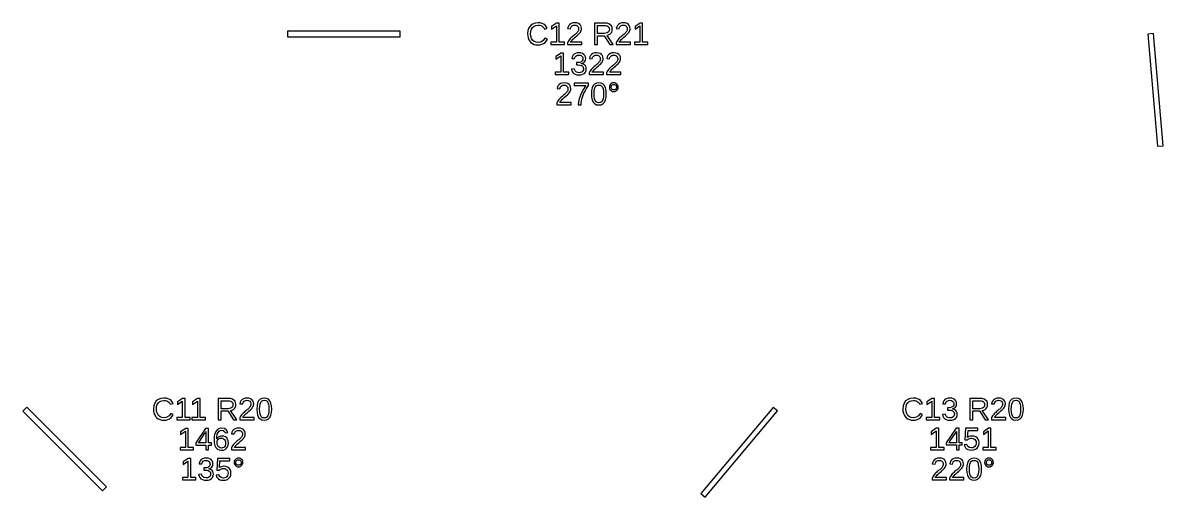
# Model space of a CAD drawing. Extents: x 194 to 2890, y 45 to 1503.
# Drawn here: x 1223.5 to 1527.4, y 451.5 to 578 of the extents above; entities that cross this region are included whole.
import ezdxf

# ---------------------------------------------------------------- set-up
doc = ezdxf.new("R2010")
doc.units = 0
doc.layers.get('0').update_dxf_attribs({"linetype": 'CONTINUOUS'})

msp = doc.modelspace()

# ---------------------------------------------------------------- linework, layer by layer
for points in [[(1361.31, 572.093), (1361.81, 572.222), (1362.26, 572.437), (1362.66, 572.734), (1362.99, 573.109), (1363.26, 573.564), (1362.62, 573.881), (1362.15, 573.219), (1361.55, 572.821), (1360.81, 572.689), (1360.23, 572.76), (1359.73, 572.974), (1359.32, 573.33), (1359.01, 573.803), (1358.83, 574.368), (1358.77, 575.024), (1358.83, 575.685), (1359, 576.244), (1359.3, 576.703), (1359.7, 577.043), (1360.19, 577.247), (1360.78, 577.315), (1361.16, 577.286), (1361.51, 577.198), (1361.83, 577.051), (1362.09, 576.848), (1362.31, 576.593), (1362.47, 576.286), (1363.2, 576.53), (1362.97, 576.961), (1362.67, 577.315), (1362.3, 577.592), (1361.86, 577.791), (1361.35, 577.91), (1360.77, 577.95), (1359.96, 577.863), (1359.28, 577.604), (1358.72, 577.173), (1358.31, 576.589), (1358.06, 575.873), (1357.98, 575.024), (1358.02, 574.441), (1358.13, 573.913), (1358.31, 573.44), (1358.56, 573.028), (1358.89, 572.685), (1359.27, 572.41), (1359.72, 572.21), (1360.22, 572.09), (1360.77, 572.05)], [(1367.8, 572.754), (1366.41, 572.754), (1366.41, 577.864), (1365.73, 577.864), (1364.37, 576.933), (1364.37, 576.241), (1365.67, 577.165), (1365.67, 572.754), (1364.21, 572.754), (1364.21, 572.132), (1367.8, 572.132)], [(1372.42, 572.754), (1369.43, 572.754), (1369.53, 572.946), (1369.66, 573.144), (1369.83, 573.346), (1370.04, 573.559), (1370.29, 573.789), (1370.58, 574.036), (1371.08, 574.457), (1371.47, 574.797), (1371.73, 575.057), (1371.91, 575.277), (1372.06, 575.496), (1372.18, 575.716), (1372.27, 575.936), (1372.32, 576.157), (1372.33, 576.379), (1372.28, 576.843), (1372.13, 577.23), (1371.87, 577.541), (1371.51, 577.768), (1371.07, 577.904), (1370.54, 577.95), (1370.04, 577.905), (1369.61, 577.769), (1369.24, 577.543), (1368.96, 577.24), (1368.76, 576.876), (1368.66, 576.448), (1369.41, 576.379), (1369.47, 576.663), (1369.59, 576.901), (1369.76, 577.093), (1369.98, 577.235), (1370.24, 577.319), (1370.54, 577.348), (1370.84, 577.319), (1371.1, 577.232), (1371.3, 577.087), (1371.46, 576.89), (1371.55, 576.646), (1371.58, 576.355), (1371.56, 576.13), (1371.51, 575.921), (1371.42, 575.728), (1371.3, 575.547), (1371.16, 575.37), (1371, 575.199), (1370.82, 575.031), (1370.62, 574.863), (1370.42, 574.695), (1370.2, 574.522), (1369.98, 574.34), (1369.76, 574.148), (1369.55, 573.943), (1369.34, 573.724), (1369.13, 573.488), (1368.94, 573.233), (1368.78, 572.953), (1368.63, 572.648), (1368.63, 572.132), (1372.42, 572.132)], [(1376.62, 574.512), (1378.4, 574.512), (1379.89, 572.132), (1380.79, 572.132), (1379.16, 574.601), (1379.57, 574.713), (1379.91, 574.896), (1380.19, 575.151), (1380.4, 575.463), (1380.52, 575.821), (1380.56, 576.225), (1380.5, 576.702), (1380.33, 577.104), (1380.03, 577.431), (1379.63, 577.672), (1379.14, 577.816), (1378.54, 577.864), (1375.84, 577.864), (1375.84, 572.132), (1376.62, 572.132)], [(1385.39, 572.754), (1382.4, 572.754), (1382.5, 572.946), (1382.63, 573.144), (1382.8, 573.346), (1383, 573.559), (1383.25, 573.789), (1383.54, 574.036), (1384.05, 574.457), (1384.43, 574.797), (1384.7, 575.057), (1384.88, 575.277), (1385.03, 575.496), (1385.15, 575.716), (1385.23, 575.936), (1385.28, 576.157), (1385.3, 576.379), (1385.25, 576.843), (1385.09, 577.23), (1384.84, 577.541), (1384.48, 577.768), (1384.04, 577.904), (1383.5, 577.95), (1383.01, 577.905), (1382.58, 577.769), (1382.21, 577.543), (1381.92, 577.24), (1381.73, 576.876), (1381.63, 576.448), (1382.38, 576.379), (1382.44, 576.663), (1382.56, 576.901), (1382.73, 577.093), (1382.95, 577.235), (1383.21, 577.319), (1383.5, 577.348), (1383.81, 577.319), (1384.06, 577.232), (1384.27, 577.087), (1384.43, 576.89), (1384.52, 576.646), (1384.55, 576.355), (1384.53, 576.13), (1384.48, 575.921), (1384.39, 575.728), (1384.27, 575.547), (1384.13, 575.37), (1383.97, 575.199), (1383.79, 575.031), (1383.59, 574.863), (1383.38, 574.695), (1383.17, 574.522), (1382.95, 574.34), (1382.73, 574.148), (1382.51, 573.943), (1382.3, 573.724), (1382.1, 573.488), (1381.91, 573.233), (1381.74, 572.953), (1381.59, 572.648), (1381.59, 572.132), (1385.39, 572.132)], [(1390.04, 572.754), (1388.64, 572.754), (1388.64, 577.864), (1387.97, 577.864), (1386.61, 576.933), (1386.61, 576.241), (1387.91, 577.165), (1387.91, 572.754), (1386.45, 572.754), (1386.45, 572.132), (1390.04, 572.132)], [(1324, 575.75), (1294, 575.75), (1294, 574.25), (1324, 574.25)], [(1376.62, 575.126), (1376.62, 577.242), (1378.46, 577.242), (1378.85, 577.213), (1379.18, 577.125), (1379.44, 576.979), (1379.63, 576.778), (1379.74, 576.524), (1379.78, 576.217), (1379.74, 575.898), (1379.63, 575.63), (1379.44, 575.413), (1379.19, 575.254), (1378.87, 575.158), (1378.49, 575.126)], [(1527.36, 545.18), (1524.75, 575.065), (1523.25, 574.935), (1525.87, 545.049)], [(1368.96, 564.754), (1367.56, 564.754), (1367.56, 569.864), (1366.89, 569.864), (1365.53, 568.933), (1365.53, 568.241), (1366.83, 569.165), (1366.83, 564.754), (1365.37, 564.754), (1365.37, 564.132), (1368.96, 564.132)], [(1372.26, 564.099), (1372.74, 564.244), (1373.13, 564.486), (1373.41, 564.816), (1373.58, 565.225), (1373.63, 565.714), (1373.59, 566.06), (1373.47, 566.363), (1373.28, 566.626), (1373.01, 566.835), (1372.67, 566.978), (1372.27, 567.057), (1372.27, 567.073), (1372.63, 567.179), (1372.93, 567.335), (1373.17, 567.539), (1373.34, 567.791), (1373.44, 568.089), (1373.47, 568.432), (1373.42, 568.875), (1373.26, 569.247), (1373, 569.549), (1372.64, 569.772), (1372.19, 569.905), (1371.66, 569.95), (1371.16, 569.906), (1370.73, 569.774), (1370.36, 569.555), (1370.08, 569.258), (1369.88, 568.892), (1369.78, 568.457), (1370.52, 568.4), (1370.58, 568.678), (1370.69, 568.911), (1370.86, 569.099), (1371.08, 569.237), (1371.35, 569.32), (1371.65, 569.348), (1371.97, 569.318), (1372.24, 569.229), (1372.45, 569.081), (1372.6, 568.882), (1372.69, 568.64), (1372.72, 568.355), (1372.69, 568.068), (1372.57, 567.826), (1372.39, 567.629), (1372.14, 567.483), (1371.83, 567.395), (1371.46, 567.366), (1371.06, 567.366), (1371.06, 566.731), (1371.47, 566.731), (1371.89, 566.702), (1372.24, 566.615), (1372.51, 566.469), (1372.71, 566.271), (1372.83, 566.028), (1372.87, 565.739), (1372.84, 565.41), (1372.73, 565.14), (1372.56, 564.929), (1372.32, 564.778), (1372.03, 564.687), (1371.69, 564.656), (1371.06, 564.769), (1370.64, 565.108), (1370.44, 565.674), (1369.68, 565.604), (1369.79, 565.134), (1370, 564.746), (1370.3, 564.443), (1370.68, 564.225), (1371.15, 564.094), (1371.69, 564.05)], [(1378.22, 564.754), (1375.22, 564.754), (1375.32, 564.946), (1375.46, 565.144), (1375.62, 565.346), (1375.83, 565.559), (1376.08, 565.789), (1376.37, 566.036), (1376.87, 566.457), (1377.26, 566.797), (1377.52, 567.057), (1377.7, 567.277), (1377.85, 567.496), (1377.97, 567.716), (1378.06, 567.936), (1378.11, 568.157), (1378.13, 568.379), (1378.07, 568.843), (1377.92, 569.23), (1377.66, 569.541), (1377.3, 569.768), (1376.86, 569.904), (1376.33, 569.95), (1375.83, 569.905), (1375.4, 569.769), (1375.04, 569.543), (1374.75, 569.24), (1374.55, 568.876), (1374.45, 568.448), (1375.2, 568.379), (1375.26, 568.663), (1375.38, 568.901), (1375.56, 569.093), (1375.78, 569.235), (1376.03, 569.319), (1376.33, 569.348), (1376.63, 569.319), (1376.89, 569.232), (1377.1, 569.087), (1377.25, 568.89), (1377.34, 568.646), (1377.37, 568.355), (1377.36, 568.13), (1377.3, 567.921), (1377.21, 567.728), (1377.09, 567.547), (1376.95, 567.37), (1376.79, 567.199), (1376.61, 567.031), (1376.42, 566.863), (1376.21, 566.695), (1375.99, 566.522), (1375.77, 566.34), (1375.55, 566.148), (1375.34, 565.943), (1375.13, 565.724), (1374.93, 565.488), (1374.74, 565.233), (1374.57, 564.953), (1374.42, 564.648), (1374.42, 564.132), (1378.22, 564.132)], [(1382.85, 564.754), (1379.86, 564.754), (1379.96, 564.946), (1380.09, 565.144), (1380.26, 565.346), (1380.46, 565.559), (1380.71, 565.789), (1381, 566.036), (1381.51, 566.457), (1381.89, 566.797), (1382.15, 567.057), (1382.34, 567.277), (1382.49, 567.496), (1382.61, 567.716), (1382.69, 567.936), (1382.74, 568.157), (1382.76, 568.379), (1382.71, 568.843), (1382.55, 569.23), (1382.29, 569.541), (1381.94, 569.768), (1381.5, 569.904), (1380.96, 569.95), (1380.47, 569.905), (1380.04, 569.769), (1379.67, 569.543), (1379.38, 569.24), (1379.19, 568.876), (1379.09, 568.448), (1379.83, 568.379), (1379.9, 568.663), (1380.02, 568.901), (1380.19, 569.093), (1380.41, 569.235), (1380.67, 569.319), (1380.96, 569.348), (1381.27, 569.319), (1381.52, 569.232), (1381.73, 569.087), (1381.88, 568.89), (1381.98, 568.646), (1382.01, 568.355), (1381.99, 568.13), (1381.94, 567.921), (1381.85, 567.728), (1381.73, 567.547), (1381.59, 567.37), (1381.43, 567.199), (1381.25, 567.031), (1381.05, 566.863), (1380.84, 566.695), (1380.63, 566.522), (1380.41, 566.34), (1380.19, 566.148), (1379.97, 565.943), (1379.76, 565.724), (1379.56, 565.488), (1379.37, 565.233), (1379.2, 564.953), (1379.05, 564.648), (1379.05, 564.132), (1382.85, 564.132)], [(1369.6, 556.754), (1366.61, 556.754), (1366.71, 556.946), (1366.84, 557.144), (1367.01, 557.346), (1367.21, 557.559), (1367.46, 557.789), (1367.75, 558.036), (1368.26, 558.457), (1368.64, 558.797), (1368.9, 559.057), (1369.09, 559.277), (1369.24, 559.496), (1369.36, 559.716), (1369.44, 559.936), (1369.49, 560.157), (1369.51, 560.379), (1369.46, 560.843), (1369.3, 561.23), (1369.04, 561.541), (1368.69, 561.768), (1368.24, 561.904), (1367.71, 561.95), (1367.21, 561.905), (1366.78, 561.769), (1366.42, 561.543), (1366.13, 561.24), (1365.93, 560.876), (1365.83, 560.448), (1366.58, 560.379), (1366.65, 560.663), (1366.76, 560.901), (1366.94, 561.093), (1367.16, 561.235), (1367.42, 561.319), (1367.71, 561.348), (1368.01, 561.319), (1368.27, 561.232), (1368.48, 561.087), (1368.63, 560.89), (1368.72, 560.646), (1368.75, 560.355), (1368.74, 560.13), (1368.68, 559.921), (1368.59, 559.728), (1368.48, 559.547), (1368.34, 559.37), (1368.17, 559.199), (1367.99, 559.031), (1367.8, 558.863), (1367.59, 558.695), (1367.37, 558.522), (1367.16, 558.34), (1366.94, 558.148), (1366.72, 557.943), (1366.51, 557.724), (1366.31, 557.488), (1366.12, 557.233), (1365.95, 556.953), (1365.8, 556.648), (1365.8, 556.132), (1369.6, 556.132)], [(1372.29, 556.655), (1372.35, 557.166), (1372.45, 557.665), (1372.59, 558.161), (1372.77, 558.662), (1372.99, 559.167), (1373.29, 559.739), (1373.7, 560.44), (1374.23, 561.27), (1374.23, 561.864), (1370.44, 561.864), (1370.44, 561.242), (1373.52, 561.242), (1372.87, 560.228), (1372.35, 559.295), (1371.97, 558.445), (1371.71, 557.648), (1371.55, 556.877), (1371.5, 556.132), (1372.27, 556.132)], [(1377.56, 556.134), (1378.06, 556.387), (1378.45, 556.807), (1378.73, 557.387), (1378.9, 558.118), (1378.96, 559), (1378.91, 559.894), (1378.75, 560.629), (1378.48, 561.205), (1378.1, 561.619), (1377.6, 561.867), (1376.98, 561.95), (1376.35, 561.868), (1375.84, 561.623), (1375.46, 561.213), (1375.19, 560.64), (1375.03, 559.902), (1374.98, 559), (1375.03, 558.114), (1375.2, 557.382), (1375.47, 556.803), (1375.86, 556.385), (1376.35, 556.134), (1376.96, 556.05)], [(1376.57, 556.711), (1376.25, 556.9), (1376.02, 557.214), (1375.85, 557.664), (1375.75, 558.259), (1375.72, 559), (1375.75, 559.759), (1375.85, 560.362), (1376.01, 560.806), (1376.25, 561.112), (1376.57, 561.295), (1376.98, 561.356), (1377.38, 561.294), (1377.7, 561.108), (1377.93, 560.798), (1378.09, 560.351), (1378.18, 559.751), (1378.22, 559), (1378.18, 558.271), (1378.08, 557.68), (1377.91, 557.226), (1377.68, 556.905), (1377.36, 556.712), (1376.97, 556.648)], [(1381.25, 559.668), (1381.53, 559.781), (1381.77, 559.968), (1381.96, 560.21), (1382.08, 560.484), (1382.12, 560.79), (1382.08, 561.097), (1381.97, 561.371), (1381.78, 561.612), (1381.53, 561.8), (1381.26, 561.912), (1380.95, 561.95), (1380.64, 561.912), (1380.36, 561.798), (1380.12, 561.608), (1379.93, 561.365), (1379.82, 561.093), (1379.78, 560.79), (1379.82, 560.488), (1379.93, 560.215), (1380.13, 559.972), (1380.37, 559.783), (1380.64, 559.669), (1380.95, 559.631)], [(1380.76, 560.082), (1380.59, 560.154), (1380.44, 560.274), (1380.32, 560.427), (1380.25, 560.599), (1380.23, 560.79), (1380.25, 560.981), (1380.32, 561.154), (1380.44, 561.307), (1380.59, 561.427), (1380.76, 561.499), (1380.95, 561.523), (1381.14, 561.499), (1381.31, 561.429), (1381.46, 561.311), (1381.58, 561.159), (1381.65, 560.986), (1381.67, 560.79), (1381.65, 560.597), (1381.58, 560.424), (1381.46, 560.271), (1381.31, 560.153), (1381.14, 560.082), (1380.95, 560.058)], [(1261.62, 472.093), (1262.12, 472.222), (1262.57, 472.437), (1262.97, 472.734), (1263.3, 473.109), (1263.56, 473.564), (1262.93, 473.881), (1262.46, 473.219), (1261.86, 472.821), (1261.12, 472.689), (1260.54, 472.76), (1260.04, 472.974), (1259.63, 473.33), (1259.32, 473.803), (1259.14, 474.368), (1259.08, 475.024), (1259.14, 475.685), (1259.31, 476.244), (1259.61, 476.703), (1260.01, 477.043), (1260.5, 477.247), (1261.09, 477.315), (1261.47, 477.286), (1261.82, 477.198), (1262.13, 477.051), (1262.4, 476.848), (1262.62, 476.593), (1262.78, 476.286), (1263.51, 476.53), (1263.28, 476.961), (1262.98, 477.315), (1262.61, 477.592), (1262.17, 477.791), (1261.66, 477.91), (1261.08, 477.95), (1260.27, 477.863), (1259.58, 477.604), (1259.03, 477.173), (1258.62, 476.589), (1258.37, 475.873), (1258.29, 475.024), (1258.32, 474.441), (1258.43, 473.913), (1258.62, 473.44), (1258.87, 473.028), (1259.2, 472.685), (1259.58, 472.41), (1260.03, 472.21), (1260.53, 472.09), (1261.08, 472.05)], [(1268.11, 472.754), (1266.71, 472.754), (1266.71, 477.864), (1266.04, 477.864), (1264.68, 476.933), (1264.68, 476.241), (1265.98, 477.165), (1265.98, 472.754), (1264.52, 472.754), (1264.52, 472.132), (1268.11, 472.132)], [(1272.13, 472.754), (1270.73, 472.754), (1270.73, 477.864), (1270.06, 477.864), (1268.7, 476.933), (1268.7, 476.241), (1269.99, 477.165), (1269.99, 472.754), (1268.53, 472.754), (1268.53, 472.132), (1272.13, 472.132)], [(1276.31, 474.512), (1278.1, 474.512), (1279.58, 472.132), (1280.48, 472.132), (1278.85, 474.601), (1279.26, 474.713), (1279.6, 474.896), (1279.88, 475.151), (1280.09, 475.463), (1280.21, 475.821), (1280.25, 476.225), (1280.19, 476.702), (1280.02, 477.104), (1279.72, 477.431), (1279.32, 477.672), (1278.83, 477.816), (1278.23, 477.864), (1275.53, 477.864), (1275.53, 472.132), (1276.31, 472.132)], [(1276.31, 475.126), (1276.31, 477.242), (1278.15, 477.242), (1278.54, 477.213), (1278.87, 477.125), (1279.13, 476.979), (1279.32, 476.778), (1279.43, 476.524), (1279.47, 476.217), (1279.43, 475.898), (1279.32, 475.63), (1279.13, 475.413), (1278.88, 475.254), (1278.56, 475.158), (1278.18, 475.126)], [(1285.08, 472.754), (1282.09, 472.754), (1282.19, 472.946), (1282.32, 473.144), (1282.49, 473.346), (1282.7, 473.559), (1282.94, 473.789), (1283.23, 474.036), (1283.74, 474.457), (1284.12, 474.797), (1284.39, 475.057), (1284.57, 475.277), (1284.72, 475.496), (1284.84, 475.716), (1284.92, 475.936), (1284.98, 476.157), (1284.99, 476.379), (1284.94, 476.843), (1284.79, 477.23), (1284.53, 477.541), (1284.17, 477.768), (1283.73, 477.904), (1283.19, 477.95), (1282.7, 477.905), (1282.27, 477.769), (1281.9, 477.543), (1281.61, 477.24), (1281.42, 476.876), (1281.32, 476.448), (1282.07, 476.379), (1282.13, 476.663), (1282.25, 476.901), (1282.42, 477.093), (1282.64, 477.235), (1282.9, 477.319), (1283.19, 477.348), (1283.5, 477.319), (1283.75, 477.232), (1283.96, 477.087), (1284.12, 476.89), (1284.21, 476.646), (1284.24, 476.355), (1284.22, 476.13), (1284.17, 475.921), (1284.08, 475.728), (1283.96, 475.547), (1283.82, 475.37), (1283.66, 475.199), (1283.48, 475.031), (1283.28, 474.863), (1283.07, 474.695), (1282.86, 474.522), (1282.64, 474.34), (1282.42, 474.148), (1282.2, 473.943), (1281.99, 473.724), (1281.79, 473.488), (1281.6, 473.233), (1281.43, 472.953), (1281.29, 472.648), (1281.29, 472.132), (1285.08, 472.132)], [(1288.41, 472.134), (1288.91, 472.387), (1289.3, 472.807), (1289.58, 473.387), (1289.75, 474.118), (1289.81, 475), (1289.76, 475.894), (1289.6, 476.629), (1289.33, 477.205), (1288.95, 477.619), (1288.45, 477.867), (1287.83, 477.95), (1287.2, 477.868), (1286.69, 477.623), (1286.31, 477.213), (1286.04, 476.64), (1285.88, 475.902), (1285.83, 475), (1285.88, 474.114), (1286.05, 473.382), (1286.32, 472.803), (1286.71, 472.385), (1287.2, 472.134), (1287.81, 472.05)], [(1287.42, 472.711), (1287.1, 472.9), (1286.87, 473.214), (1286.7, 473.664), (1286.6, 474.259), (1286.57, 475), (1286.6, 475.759), (1286.7, 476.362), (1286.86, 476.806), (1287.1, 477.112), (1287.42, 477.295), (1287.83, 477.356), (1288.23, 477.294), (1288.55, 477.108), (1288.78, 476.798), (1288.94, 476.351), (1289.03, 475.751), (1289.07, 475), (1289.03, 474.271), (1288.93, 473.68), (1288.76, 473.226), (1288.53, 472.905), (1288.21, 472.712), (1287.82, 472.648)], [(1461.31, 472.093), (1461.81, 472.222), (1462.26, 472.437), (1462.66, 472.734), (1462.99, 473.109), (1463.26, 473.564), (1462.62, 473.881), (1462.15, 473.219), (1461.55, 472.821), (1460.81, 472.689), (1460.23, 472.76), (1459.73, 472.974), (1459.32, 473.33), (1459.01, 473.803), (1458.83, 474.368), (1458.77, 475.024), (1458.83, 475.685), (1459, 476.244), (1459.3, 476.703), (1459.7, 477.043), (1460.19, 477.247), (1460.78, 477.315), (1461.16, 477.286), (1461.51, 477.198), (1461.83, 477.051), (1462.09, 476.848), (1462.31, 476.593), (1462.47, 476.286), (1463.2, 476.53), (1462.97, 476.961), (1462.67, 477.315), (1462.3, 477.592), (1461.86, 477.791), (1461.35, 477.91), (1460.77, 477.95), (1459.96, 477.863), (1459.28, 477.604), (1458.72, 477.173), (1458.31, 476.589), (1458.06, 475.873), (1457.98, 475.024), (1458.02, 474.441), (1458.13, 473.913), (1458.31, 473.44), (1458.56, 473.028), (1458.89, 472.685), (1459.27, 472.41), (1459.72, 472.21), (1460.22, 472.09), (1460.77, 472.05)], [(1467.8, 472.754), (1466.41, 472.754), (1466.41, 477.864), (1465.73, 477.864), (1464.37, 476.933), (1464.37, 476.241), (1465.67, 477.165), (1465.67, 472.754), (1464.21, 472.754), (1464.21, 472.132), (1467.8, 472.132)], [(1471.11, 472.099), (1471.59, 472.244), (1471.97, 472.486), (1472.25, 472.816), (1472.42, 473.225), (1472.48, 473.714), (1472.44, 474.06), (1472.32, 474.363), (1472.12, 474.626), (1471.85, 474.835), (1471.51, 474.978), (1471.12, 475.057), (1471.12, 475.073), (1471.48, 475.179), (1471.77, 475.335), (1472.01, 475.539), (1472.18, 475.791), (1472.28, 476.089), (1472.32, 476.432), (1472.26, 476.875), (1472.1, 477.247), (1471.84, 477.549), (1471.48, 477.772), (1471.03, 477.905), (1470.5, 477.95), (1470, 477.906), (1469.57, 477.774), (1469.21, 477.555), (1468.92, 477.258), (1468.72, 476.892), (1468.62, 476.457), (1469.36, 476.4), (1469.42, 476.678), (1469.54, 476.911), (1469.71, 477.099), (1469.93, 477.237), (1470.19, 477.32), (1470.49, 477.348), (1470.82, 477.318), (1471.08, 477.229), (1471.29, 477.081), (1471.44, 476.882), (1471.53, 476.64), (1471.56, 476.355), (1471.53, 476.068), (1471.42, 475.826), (1471.23, 475.629), (1470.98, 475.483), (1470.67, 475.395), (1470.3, 475.366), (1469.9, 475.366), (1469.9, 474.731), (1470.32, 474.731), (1470.73, 474.702), (1471.08, 474.615), (1471.35, 474.469), (1471.55, 474.271), (1471.68, 474.028), (1471.72, 473.739), (1471.68, 473.41), (1471.57, 473.14), (1471.4, 472.929), (1471.16, 472.778), (1470.87, 472.687), (1470.53, 472.656), (1469.9, 472.769), (1469.49, 473.108), (1469.28, 473.674), (1468.53, 473.604), (1468.64, 473.134), (1468.84, 472.746), (1469.14, 472.443), (1469.53, 472.225), (1469.99, 472.094), (1470.53, 472.05)], [(1476.62, 474.512), (1478.4, 474.512), (1479.89, 472.132), (1480.79, 472.132), (1479.16, 474.601), (1479.57, 474.713), (1479.91, 474.896), (1480.19, 475.151), (1480.4, 475.463), (1480.52, 475.821), (1480.56, 476.225), (1480.5, 476.702), (1480.33, 477.104), (1480.03, 477.431), (1479.63, 477.672), (1479.14, 477.816), (1478.54, 477.864), (1475.84, 477.864), (1475.84, 472.132), (1476.62, 472.132)], [(1476.62, 475.126), (1476.62, 477.242), (1478.46, 477.242), (1478.85, 477.213), (1479.18, 477.125), (1479.44, 476.979), (1479.63, 476.778), (1479.74, 476.524), (1479.78, 476.217), (1479.74, 475.898), (1479.63, 475.63), (1479.44, 475.413), (1479.19, 475.254), (1478.87, 475.158), (1478.49, 475.126)], [(1485.39, 472.754), (1482.4, 472.754), (1482.5, 472.946), (1482.63, 473.144), (1482.8, 473.346), (1483, 473.559), (1483.25, 473.789), (1483.54, 474.036), (1484.05, 474.457), (1484.43, 474.797), (1484.7, 475.057), (1484.88, 475.277), (1485.03, 475.496), (1485.15, 475.716), (1485.23, 475.936), (1485.28, 476.157), (1485.3, 476.379), (1485.25, 476.843), (1485.09, 477.23), (1484.84, 477.541), (1484.48, 477.768), (1484.04, 477.904), (1483.5, 477.95), (1483.01, 477.905), (1482.58, 477.769), (1482.21, 477.543), (1481.92, 477.24), (1481.73, 476.876), (1481.63, 476.448), (1482.38, 476.379), (1482.44, 476.663), (1482.56, 476.901), (1482.73, 477.093), (1482.95, 477.235), (1483.21, 477.319), (1483.5, 477.348), (1483.81, 477.319), (1484.06, 477.232), (1484.27, 477.087), (1484.43, 476.89), (1484.52, 476.646), (1484.55, 476.355), (1484.53, 476.13), (1484.48, 475.921), (1484.39, 475.728), (1484.27, 475.547), (1484.13, 475.37), (1483.97, 475.199), (1483.79, 475.031), (1483.59, 474.863), (1483.38, 474.695), (1483.17, 474.522), (1482.95, 474.34), (1482.73, 474.148), (1482.51, 473.943), (1482.3, 473.724), (1482.1, 473.488), (1481.91, 473.233), (1481.74, 472.953), (1481.59, 472.648), (1481.59, 472.132), (1485.39, 472.132)], [(1488.72, 472.134), (1489.22, 472.387), (1489.61, 472.807), (1489.89, 473.387), (1490.06, 474.118), (1490.12, 475), (1490.07, 475.894), (1489.9, 476.629), (1489.64, 477.205), (1489.26, 477.619), (1488.76, 477.867), (1488.14, 477.95), (1487.51, 477.868), (1487, 477.623), (1486.62, 477.213), (1486.35, 476.64), (1486.19, 475.902), (1486.14, 475), (1486.19, 474.114), (1486.36, 473.382), (1486.63, 472.803), (1487.02, 472.385), (1487.51, 472.134), (1488.12, 472.05)], [(1487.73, 472.711), (1487.41, 472.9), (1487.18, 473.214), (1487.01, 473.664), (1486.91, 474.259), (1486.88, 475), (1486.91, 475.759), (1487.01, 476.362), (1487.17, 476.806), (1487.41, 477.112), (1487.73, 477.295), (1488.14, 477.356), (1488.54, 477.294), (1488.86, 477.108), (1489.09, 476.798), (1489.25, 476.351), (1489.34, 475.751), (1489.37, 475), (1489.34, 474.271), (1489.24, 473.68), (1489.07, 473.226), (1488.83, 472.905), (1488.52, 472.712), (1488.13, 472.648)], [(1245.74, 454.317), (1224.53, 475.53), (1223.47, 474.47), (1244.68, 453.256)], [(1424.57, 474.518), (1423.43, 475.482), (1404.14, 452.501), (1405.29, 451.537)], [(1268.96, 464.754), (1267.56, 464.754), (1267.56, 469.864), (1266.89, 469.864), (1265.53, 468.933), (1265.53, 468.241), (1266.83, 469.165), (1266.83, 464.754), (1265.37, 464.754), (1265.37, 464.132), (1268.96, 464.132)], [(1272.95, 465.429), (1273.76, 465.429), (1273.76, 466.007), (1272.95, 466.007), (1272.95, 469.864), (1272.18, 469.864), (1269.56, 465.999), (1269.56, 465.429), (1272.26, 465.429), (1272.26, 464.132), (1272.95, 464.132)], [(1270.23, 466.007), (1270.3, 466.089), (1270.52, 466.39), (1271.99, 468.554), (1272.03, 468.618), (1272.08, 468.708), (1272.14, 468.823), (1272.2, 468.932), (1272.24, 469.004), (1272.26, 469.038), (1272.26, 466.007)], [(1276.95, 464.108), (1277.41, 464.283), (1277.78, 464.575), (1278.05, 464.967), (1278.21, 465.445), (1278.27, 466.007), (1278.22, 466.528), (1278.06, 466.973), (1277.8, 467.342), (1277.46, 467.618), (1277.04, 467.783), (1276.54, 467.838), (1276.24, 467.817), (1275.97, 467.752), (1275.71, 467.645), (1275.49, 467.496), (1275.3, 467.309), (1275.15, 467.081), (1275.19, 467.761), (1275.3, 468.325), (1275.5, 468.772), (1275.76, 469.096), (1276.08, 469.291), (1276.47, 469.356), (1276.89, 469.278), (1277.21, 469.045), (1277.41, 468.656), (1278.11, 468.782), (1277.78, 469.431), (1277.23, 469.82), (1276.47, 469.95), (1275.87, 469.861), (1275.36, 469.595), (1274.96, 469.152), (1274.66, 468.544), (1274.48, 467.782), (1274.42, 466.866), (1274.48, 466.022), (1274.65, 465.323), (1274.94, 464.77), (1275.33, 464.37), (1275.82, 464.13), (1276.42, 464.05)], [(1282.85, 464.754), (1279.86, 464.754), (1279.96, 464.946), (1280.09, 465.144), (1280.26, 465.346), (1280.46, 465.559), (1280.71, 465.789), (1281, 466.036), (1281.51, 466.457), (1281.89, 466.797), (1282.15, 467.057), (1282.34, 467.277), (1282.49, 467.496), (1282.61, 467.716), (1282.69, 467.936), (1282.74, 468.157), (1282.76, 468.379), (1282.71, 468.843), (1282.55, 469.23), (1282.29, 469.541), (1281.94, 469.768), (1281.5, 469.904), (1280.96, 469.95), (1280.47, 469.905), (1280.04, 469.769), (1279.67, 469.543), (1279.38, 469.24), (1279.19, 468.876), (1279.09, 468.448), (1279.83, 468.379), (1279.9, 468.663), (1280.02, 468.901), (1280.19, 469.093), (1280.41, 469.235), (1280.67, 469.319), (1280.96, 469.348), (1281.27, 469.319), (1281.52, 469.232), (1281.73, 469.087), (1281.88, 468.89), (1281.98, 468.646), (1282.01, 468.355), (1281.99, 468.13), (1281.94, 467.921), (1281.85, 467.728), (1281.73, 467.547), (1281.59, 467.37), (1281.43, 467.199), (1281.25, 467.031), (1281.05, 466.863), (1280.84, 466.695), (1280.63, 466.522), (1280.41, 466.34), (1280.19, 466.148), (1279.97, 465.943), (1279.76, 465.724), (1279.56, 465.488), (1279.37, 465.233), (1279.2, 464.953), (1279.05, 464.648), (1279.05, 464.132), (1282.85, 464.132)], [(1468.96, 464.798), (1467.56, 464.798), (1467.56, 469.909), (1466.89, 469.909), (1465.53, 468.977), (1465.53, 468.285), (1466.83, 469.209), (1466.83, 464.798), (1465.37, 464.798), (1465.37, 464.176), (1468.96, 464.176)], [(1472.95, 465.474), (1473.76, 465.474), (1473.76, 466.051), (1472.95, 466.051), (1472.95, 469.909), (1472.18, 469.909), (1469.56, 466.043), (1469.56, 465.474), (1472.26, 465.474), (1472.26, 464.176), (1472.95, 464.176)], [(1470.23, 466.051), (1470.3, 466.133), (1470.52, 466.434), (1471.99, 468.598), (1472.03, 468.663), (1472.08, 468.752), (1472.14, 468.867), (1472.2, 468.976), (1472.24, 469.048), (1472.26, 469.083), (1472.26, 466.051)], [(1476.84, 464.152), (1477.34, 464.326), (1477.75, 464.615), (1478.04, 465.005), (1478.22, 465.481), (1478.28, 466.043), (1478.23, 466.541), (1478.06, 466.973), (1477.78, 467.337), (1477.41, 467.613), (1476.96, 467.778), (1476.43, 467.833), (1475.99, 467.793), (1475.59, 467.671), (1475.25, 467.467), (1475.36, 469.286), (1477.95, 469.286), (1477.95, 469.909), (1474.69, 469.909), (1474.5, 466.824), (1475.22, 466.824), (1475.39, 466.959), (1475.56, 467.065), (1475.73, 467.142), (1475.9, 467.194), (1476.09, 467.225), (1476.28, 467.235), (1476.64, 467.198), (1476.94, 467.087), (1477.19, 466.902), (1477.37, 466.656), (1477.49, 466.365), (1477.52, 466.027), (1477.49, 465.642), (1477.38, 465.315), (1477.19, 465.048), (1476.94, 464.851), (1476.63, 464.732), (1476.27, 464.692), (1475.71, 464.787), (1475.31, 465.07), (1475.07, 465.543), (1474.33, 465.457), (1474.46, 465.05), (1474.67, 464.712), (1474.96, 464.444), (1475.32, 464.25), (1475.75, 464.133), (1476.25, 464.094)], [(1482.86, 464.798), (1481.47, 464.798), (1481.47, 469.909), (1480.79, 469.909), (1479.44, 468.977), (1479.44, 468.285), (1480.73, 469.209), (1480.73, 464.798), (1479.27, 464.798), (1479.27, 464.176), (1482.86, 464.176)], [(1276.07, 464.687), (1275.79, 464.828), (1275.55, 465.063), (1275.37, 465.372), (1275.26, 465.734), (1275.22, 466.15), (1275.26, 466.474), (1275.36, 466.749), (1275.54, 466.974), (1275.77, 467.14), (1276.05, 467.239), (1276.37, 467.273), (1276.7, 467.235), (1276.99, 467.122), (1277.22, 466.935), (1277.39, 466.678), (1277.49, 466.358), (1277.52, 465.975), (1277.49, 465.589), (1277.39, 465.263), (1277.22, 464.996), (1277, 464.798), (1276.72, 464.68), (1276.39, 464.64)], [(1272.92, 456.099), (1273.4, 456.244), (1273.78, 456.486), (1274.06, 456.816), (1274.23, 457.225), (1274.28, 457.714), (1274.24, 458.06), (1274.13, 458.363), (1273.93, 458.626), (1273.66, 458.835), (1273.32, 458.978), (1272.93, 459.057), (1272.93, 459.073), (1273.29, 459.179), (1273.58, 459.335), (1273.82, 459.539), (1273.99, 459.791), (1274.09, 460.089), (1274.13, 460.432), (1274.07, 460.875), (1273.91, 461.247), (1273.65, 461.549), (1273.29, 461.772), (1272.84, 461.905), (1272.31, 461.95), (1271.81, 461.906), (1271.38, 461.774), (1271.02, 461.555), (1270.73, 461.258), (1270.53, 460.892), (1270.43, 460.457), (1271.17, 460.4), (1271.23, 460.678), (1271.34, 460.911), (1271.52, 461.099), (1271.74, 461.237), (1272, 461.32), (1272.3, 461.348), (1272.63, 461.318), (1272.89, 461.229), (1273.1, 461.081), (1273.25, 460.882), (1273.34, 460.64), (1273.37, 460.355), (1273.34, 460.068), (1273.23, 459.826), (1273.04, 459.629), (1272.79, 459.483), (1272.48, 459.395), (1272.11, 459.366), (1271.71, 459.366), (1271.71, 458.731), (1272.12, 458.731), (1272.54, 458.702), (1272.89, 458.615), (1273.16, 458.469), (1273.36, 458.271), (1273.48, 458.028), (1273.52, 457.739), (1273.49, 457.41), (1273.38, 457.14), (1273.21, 456.929), (1272.97, 456.778), (1272.68, 456.687), (1272.34, 456.656), (1271.71, 456.769), (1271.29, 457.108), (1271.09, 457.674), (1270.33, 457.604), (1270.45, 457.134), (1270.65, 456.746), (1270.95, 456.443), (1271.34, 456.225), (1271.8, 456.094), (1272.34, 456.05)], [(1281.25, 459.668), (1281.53, 459.781), (1281.77, 459.968), (1281.96, 460.21), (1282.08, 460.484), (1282.12, 460.79), (1282.08, 461.097), (1281.97, 461.371), (1281.78, 461.612), (1281.53, 461.8), (1281.26, 461.912), (1280.95, 461.95), (1280.64, 461.912), (1280.36, 461.798), (1280.12, 461.608), (1279.93, 461.365), (1279.82, 461.093), (1279.78, 460.79), (1279.82, 460.488), (1279.93, 460.215), (1280.13, 459.972), (1280.37, 459.783), (1280.64, 459.669), (1280.95, 459.631)], [(1469.6, 456.754), (1466.61, 456.754), (1466.71, 456.946), (1466.84, 457.144), (1467.01, 457.346), (1467.21, 457.559), (1467.46, 457.789), (1467.75, 458.036), (1468.26, 458.457), (1468.64, 458.797), (1468.9, 459.057), (1469.09, 459.277), (1469.24, 459.496), (1469.36, 459.716), (1469.44, 459.936), (1469.49, 460.157), (1469.51, 460.379), (1469.46, 460.843), (1469.3, 461.23), (1469.04, 461.541), (1468.69, 461.768), (1468.24, 461.904), (1467.71, 461.95), (1467.21, 461.905), (1466.78, 461.769), (1466.42, 461.543), (1466.13, 461.24), (1465.93, 460.876), (1465.83, 460.448), (1466.58, 460.379), (1466.65, 460.663), (1466.76, 460.901), (1466.94, 461.093), (1467.16, 461.235), (1467.42, 461.319), (1467.71, 461.348), (1468.01, 461.319), (1468.27, 461.232), (1468.48, 461.087), (1468.63, 460.89), (1468.72, 460.646), (1468.75, 460.355), (1468.74, 460.13), (1468.68, 459.921), (1468.59, 459.728), (1468.48, 459.547), (1468.34, 459.37), (1468.17, 459.199), (1467.99, 459.031), (1467.8, 458.863), (1467.59, 458.695), (1467.37, 458.522), (1467.16, 458.34), (1466.94, 458.148), (1466.72, 457.943), (1466.51, 457.724), (1466.31, 457.488), (1466.12, 457.233), (1465.95, 456.953), (1465.8, 456.648), (1465.8, 456.132), (1469.6, 456.132)], [(1474.23, 456.754), (1471.24, 456.754), (1471.34, 456.946), (1471.47, 457.144), (1471.64, 457.346), (1471.85, 457.559), (1472.09, 457.789), (1472.38, 458.036), (1472.89, 458.457), (1473.27, 458.797), (1473.54, 459.057), (1473.72, 459.277), (1473.87, 459.496), (1473.99, 459.716), (1474.07, 459.936), (1474.13, 460.157), (1474.14, 460.379), (1474.09, 460.843), (1473.94, 461.23), (1473.68, 461.541), (1473.32, 461.768), (1472.88, 461.904), (1472.34, 461.95), (1471.85, 461.905), (1471.42, 461.769), (1471.05, 461.543), (1470.76, 461.24), (1470.57, 460.876), (1470.47, 460.448), (1471.22, 460.379), (1471.28, 460.663), (1471.4, 460.901), (1471.57, 461.093), (1471.79, 461.235), (1472.05, 461.319), (1472.34, 461.348), (1472.65, 461.319), (1472.9, 461.232), (1473.11, 461.087), (1473.27, 460.89), (1473.36, 460.646), (1473.39, 460.355), (1473.37, 460.13), (1473.32, 459.921), (1473.23, 459.728), (1473.11, 459.547), (1472.97, 459.37), (1472.81, 459.199), (1472.63, 459.031), (1472.43, 458.863), (1472.22, 458.695), (1472.01, 458.522), (1471.79, 458.34), (1471.57, 458.148), (1471.35, 457.943), (1471.14, 457.724), (1470.94, 457.488), (1470.75, 457.233), (1470.58, 456.953), (1470.44, 456.648), (1470.44, 456.132), (1474.23, 456.132)], [(1477.56, 456.134), (1478.06, 456.387), (1478.45, 456.807), (1478.73, 457.387), (1478.9, 458.118), (1478.96, 459), (1478.91, 459.894), (1478.75, 460.629), (1478.48, 461.205), (1478.1, 461.619), (1477.6, 461.867), (1476.98, 461.95), (1476.35, 461.868), (1475.84, 461.623), (1475.46, 461.213), (1475.19, 460.64), (1475.03, 459.902), (1474.98, 459), (1475.03, 458.114), (1475.2, 457.382), (1475.47, 456.803), (1475.86, 456.385), (1476.35, 456.134), (1476.96, 456.05)], [(1481.25, 459.668), (1481.53, 459.781), (1481.77, 459.968), (1481.96, 460.21), (1482.08, 460.484), (1482.12, 460.79), (1482.08, 461.097), (1481.97, 461.371), (1481.78, 461.612), (1481.53, 461.8), (1481.26, 461.912), (1480.95, 461.95), (1480.64, 461.912), (1480.36, 461.798), (1480.12, 461.608), (1479.93, 461.365), (1479.82, 461.093), (1479.78, 460.79), (1479.82, 460.488), (1479.93, 460.215), (1480.13, 459.972), (1480.37, 459.783), (1480.64, 459.669), (1480.95, 459.631)], [(1269.61, 456.754), (1268.21, 456.754), (1268.21, 461.864), (1267.54, 461.864), (1266.18, 460.933), (1266.18, 460.241), (1267.48, 461.165), (1267.48, 456.754), (1266.02, 456.754), (1266.02, 456.132), (1269.61, 456.132)], [(1277.49, 456.108), (1277.99, 456.282), (1278.4, 456.571), (1278.7, 456.961), (1278.88, 457.437), (1278.94, 457.999), (1278.88, 458.497), (1278.71, 458.929), (1278.43, 459.293), (1278.06, 459.569), (1277.61, 459.734), (1277.08, 459.789), (1276.64, 459.749), (1276.24, 459.627), (1275.9, 459.423), (1276.01, 461.242), (1278.6, 461.242), (1278.6, 461.864), (1275.34, 461.864), (1275.15, 458.78), (1275.87, 458.78), (1276.04, 458.915), (1276.21, 459.021), (1276.38, 459.098), (1276.56, 459.15), (1276.74, 459.181), (1276.93, 459.191), (1277.29, 459.154), (1277.59, 459.043), (1277.84, 458.858), (1278.03, 458.612), (1278.14, 458.321), (1278.17, 457.983), (1278.14, 457.597), (1278.03, 457.271), (1277.84, 457.004), (1277.59, 456.806), (1277.28, 456.688), (1276.92, 456.648), (1276.36, 456.743), (1275.96, 457.026), (1275.73, 457.499), (1274.98, 457.413), (1275.11, 457.006), (1275.32, 456.668), (1275.61, 456.4), (1275.97, 456.206), (1276.4, 456.089), (1276.9, 456.05)], [(1280.76, 460.082), (1280.59, 460.154), (1280.44, 460.274), (1280.32, 460.427), (1280.25, 460.599), (1280.23, 460.79), (1280.25, 460.981), (1280.32, 461.154), (1280.44, 461.307), (1280.59, 461.427), (1280.76, 461.499), (1280.95, 461.523), (1281.14, 461.499), (1281.31, 461.429), (1281.46, 461.311), (1281.58, 461.159), (1281.65, 460.986), (1281.67, 460.79), (1281.65, 460.597), (1281.58, 460.424), (1281.46, 460.271), (1281.31, 460.153), (1281.14, 460.082), (1280.95, 460.058)], [(1476.57, 456.711), (1476.25, 456.9), (1476.02, 457.214), (1475.85, 457.664), (1475.75, 458.259), (1475.72, 459), (1475.75, 459.759), (1475.85, 460.362), (1476.01, 460.806), (1476.25, 461.112), (1476.57, 461.295), (1476.98, 461.356), (1477.38, 461.294), (1477.7, 461.108), (1477.93, 460.798), (1478.09, 460.351), (1478.18, 459.751), (1478.22, 459), (1478.18, 458.271), (1478.08, 457.68), (1477.91, 457.226), (1477.68, 456.905), (1477.36, 456.712), (1476.97, 456.648)], [(1480.76, 460.082), (1480.59, 460.154), (1480.44, 460.274), (1480.32, 460.427), (1480.25, 460.599), (1480.23, 460.79), (1480.25, 460.981), (1480.32, 461.154), (1480.44, 461.307), (1480.59, 461.427), (1480.76, 461.499), (1480.95, 461.523), (1481.14, 461.499), (1481.31, 461.429), (1481.46, 461.311), (1481.58, 461.159), (1481.65, 460.986), (1481.67, 460.79), (1481.65, 460.597), (1481.58, 460.424), (1481.46, 460.271), (1481.31, 460.153), (1481.14, 460.082), (1480.95, 460.058)]]:
    msp.add_lwpolyline(points, close=True)

doc.saveas('drawing.dxf')
